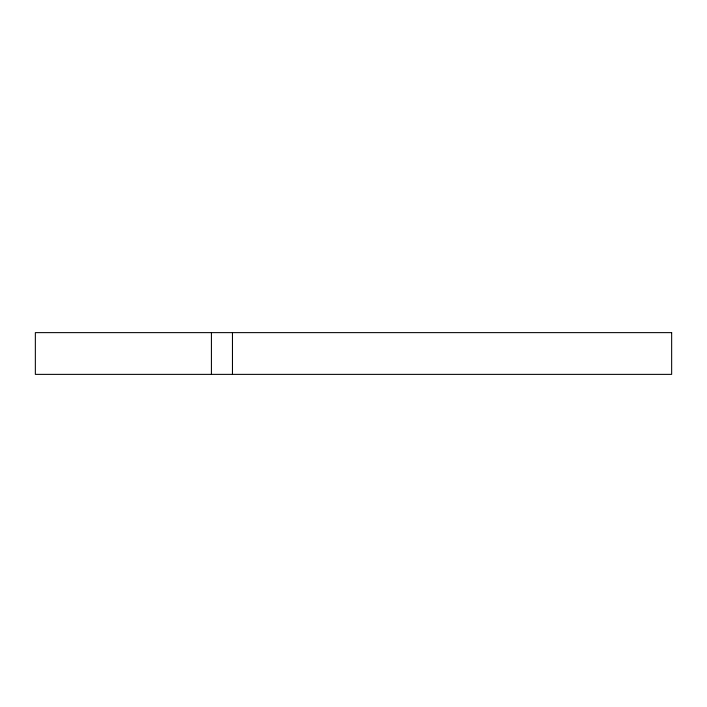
<?xml version="1.0" encoding="UTF-8"?>
<svg xmlns="http://www.w3.org/2000/svg" width="707" height="707" viewBox="0 0 707 707"><rect width="100%" height="100%" fill="white"/><g stroke="black" fill="none" stroke-linecap="round" stroke-linejoin="round"><path stroke-width="1.06" d="M232.462 332.626L232.462 374.374M211.42 332.626L211.42 374.374M671.65 332.626L35.35 332.626L35.35 374.374L671.65 374.374L671.65 332.626"/></g></svg>
